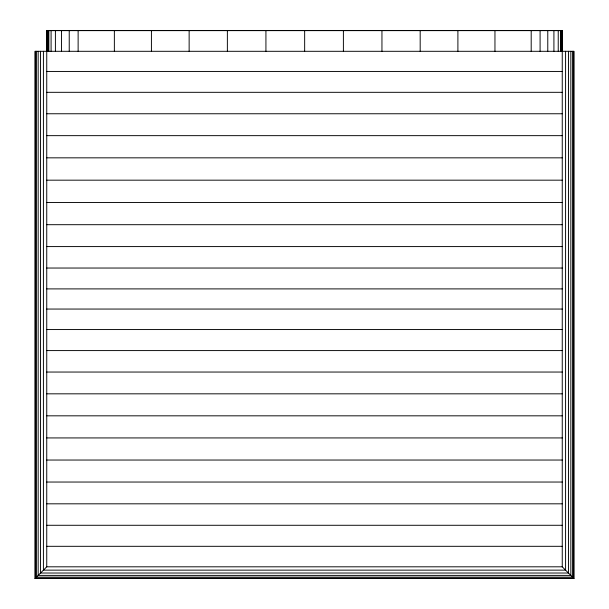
<?xml version="1.0" encoding="UTF-8"?>
<svg xmlns="http://www.w3.org/2000/svg" width="609" height="609" viewBox="0 0 609 609"><rect width="100%" height="100%" fill="white"/><g stroke="black" fill="none" stroke-linecap="round" stroke-linejoin="round"><path stroke-width="0.91" d="M35.002 578.55L46.748 566.812L46.748 30.45L562.252 30.45L562.252 566.812L573.998 578.55L573.998 51.301L35.002 51.301L35.002 578.55L573.998 578.55M46.748 30.633L562.252 30.633M46.748 71.443L562.252 71.443M46.748 92.317L562.252 92.317M46.748 113.761L562.252 113.761M46.748 135.655L562.252 135.655M46.748 157.838L562.252 157.838M46.748 180.173L562.252 180.173M46.748 202.508L562.252 202.508M46.748 224.698L562.252 224.698M46.748 246.584L562.252 246.584M46.748 268.036L562.252 268.036M46.748 288.902L562.252 288.902M46.748 309.052L562.252 309.052M46.748 329.553L562.252 329.553M46.748 350.586L562.252 350.586M46.748 372.046L562.252 372.046M46.748 393.825L562.252 393.825M46.748 415.825L562.252 415.825M46.748 437.932L562.252 437.932M46.748 460.039L562.252 460.039M46.748 482.039L562.252 482.039M46.748 503.818L562.252 503.818M46.748 525.278L562.252 525.278M46.748 546.311L562.252 546.311M46.748 566.812L562.252 566.812M573.64 51.301L573.64 578.192L35.36 578.192L35.36 51.301M572.567 51.301L572.567 577.119L36.433 577.119L36.433 51.301M570.831 51.301L570.831 575.383L38.169 575.383L38.169 51.301M568.471 51.301L568.471 573.023L40.529 573.023L40.529 51.301M565.586 51.301L565.586 570.138L43.414 570.138L43.414 51.301M562.008 30.45L562.008 51.301M561.262 30.45L561.262 51.301M560.722 30.45L560.722 51.301M560.531 30.45L560.531 51.301M558.232 30.45L558.232 51.301M553.916 30.45L553.916 51.301M547.78 30.45L547.78 51.301M540.092 30.45L540.092 51.301M531.193 30.45L531.193 51.301M494.957 30.45L494.957 51.301M457.899 30.45L457.899 51.301M420.18 30.45L420.18 51.301M381.95 30.45L381.95 51.301M343.392 30.45L343.392 51.301M304.66 30.45L304.66 51.301M265.927 30.45L265.927 51.301M227.37 30.45L227.37 51.301M189.14 30.45L189.14 51.301M151.42 30.45L151.42 51.301M114.363 30.45L114.363 51.301M78.127 30.45L78.127 51.301M69.228 30.45L69.228 51.301M61.539 30.45L61.539 51.301M55.404 30.45L55.404 51.301M51.087 30.45L51.087 51.301M48.789 30.45L48.789 51.301M48.598 30.45L48.598 51.301M48.058 30.45L48.058 51.301M47.312 30.45L47.312 51.301M47.06 30.45L47.06 51.301"/></g></svg>
